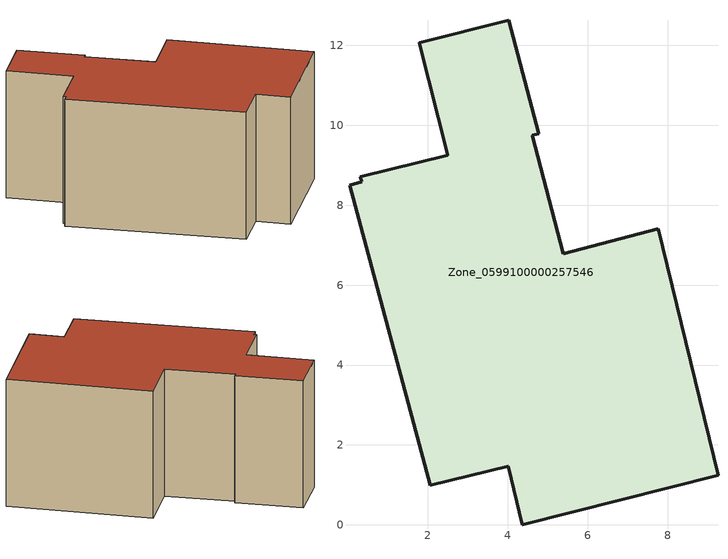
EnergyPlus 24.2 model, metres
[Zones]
Zone_0599100000257546
 floor ground (C_G): 2.49,9.25 1.78,12.07 4.02,12.63 4.77,9.79 4.61,9.75 5.39,6.79 7.77,7.41 9.26,1.24 4.36,0 4.01,1.46 2.06,0.98 0.04,8.5 0.34,8.58 0.31,8.71 z0
 wall outside (C_F): 4.01,1.46 4.36,0 9.26,1.24 7.77,7.41 5.39,6.79 4.61,9.75 4.77,9.79 4.02,12.63 1.78,12.07 2.49,9.25 0.31,8.71 0.34,8.58 0.04,8.5 2.06,0.98 4.01,1.46 z0:5.8
 roof outside (C_R): 1.78,12.07 2.49,9.25 0.31,8.71 0.34,8.58 0.04,8.5 2.06,0.98 4.01,1.46 4.36,0 9.26,1.24 7.77,7.41 5.39,6.79 4.61,9.75 4.77,9.79 4.02,12.63 z5.8
[BUILDING]
Pand.0599100000257546: North Axis=0; Terrain=City; Loads Convergence Tolerance Value=0.04; Temperature Convergence Tolerance Value=0.4; Solar Distribution=FullExterior; Maximum Number of Warmup Days=25; Minimum Number of Warmup Days=1
[Site:Location]
Rotterdam.The.Hague.AP_ZH_NLD Design_Conditions: Latitude=51.96; Longitude=4.45; Time Zone=1; Elevation=-4.5
[SITE:GROUNDTEMPERATURE:BUILDINGSURFACE]
18, 18, 18, 18, 18, 18, 18, 18, 18, 18, 18, 18
[MATERIAL] Thermal Absorptance=0.9; Solar Absorptance=0.7; Visible Absorptance=0.7
Name | Roughness | Thickness | Conductivity | Density | Specific Heat
G.TI.1965-1974 | MediumSmooth | 0.15 | 0.882353 | 540 | 1210
F.TI.1965-1974 | Rough | 0.3 | 0.697674 | 1920 | 840
R.TI.1965-1974 | MediumRough | 0.2 | 0.232558 | 1500 | 1000
[CONSTRUCTION]
C_G: G.TI.1965-1974
C_F: F.TI.1965-1974
C_R: R.TI.1965-1974
[ZONE]
Zone_0599100000257546: Type=1; Multiplier=1; Ceiling Height=Autocalculate; Volume=Autocalculate; Floor Area=autocalculate; Part of Total Floor Area=Yes
[ZONEINFILTRATION:DESIGNFLOWRATE]
Infil_Zone_0599100000257546: Zone or ZoneList or Space or SpaceList=Zone_0599100000257546; Schedule=AlwaysOn; Design Flow Rate Calculation Method=Flow/Area; Flow Rate per Floor Area=0.003; Constant Term Coefficient=1; Temperature Term Coefficient=0; Velocity Term Coefficient=0; Velocity Squared Term Coefficient=0
[HVACTEMPLATE:ZONE:IDEALLOADSAIRSYSTEM]
Zone_0599100000257546: Maximum Heating Supply Air Temperature=50; Minimum Cooling Supply Air Temperature=13; Maximum Heating Supply Air Humidity Ratio=0.0156; Minimum Cooling Supply Air Humidity Ratio=0.0077; Heating Limit=NoLimit; Cooling Limit=NoLimit; Dehumidification Control Type=ConstantSensibleHeatRatio; Cooling Sensible Heat Ratio=0.7; Dehumidification Setpoint=60; Humidification Control Type=None; Humidification Setpoint=30; Outdoor Air Method=None; Outdoor Air Flow Rate per Person=0.00944; Outdoor Air Flow Rate per Zone Floor Area=0; Outdoor Air Flow Rate per Zone=0; Demand Controlled Ventilation Type=None; Outdoor Air Economizer Type=NoEconomizer; Heat Recovery Type=None; Sensible Heat Recovery Effectiveness=0.7; Latent Heat Recovery Effectiveness=0.65
[ZONECONTROL:THERMOSTAT]
ThermostatControl_Zone_0599100000257546: Zone or ZoneList=Zone_0599100000257546; Control Type Schedule=DualSetpointControlType; Control 1=Thermostat_Zone_0599100000257546; Temperature Difference Between Cutout And Setpoint=0
[THERMOSTATSETPOINT:DUALSETPOINT]
Thermostat_Zone_0599100000257546: Heating Setpoint Temperature Schedule=HeatingSetpoint_Zone_0599100000257546; Cooling Setpoint Temperature Schedule=CoolingSetpoint_Zone_0599100000257546
[SCHEDULE:COMPACT]
HeatingSetpoint_Zone_0599100000257546: Through: 12/31, For: AllDays, Until: 24:00, 21
CoolingSetpoint_Zone_0599100000257546: Through: 12/31, For: AllDays, Until: 24:00, 24
DualSetpointControlType: Through: 12/31, For: AllDays, Until: 24:00, 4
AlwaysOn: Through: 12/31, For: AllDays, Until: 24:00, 1
